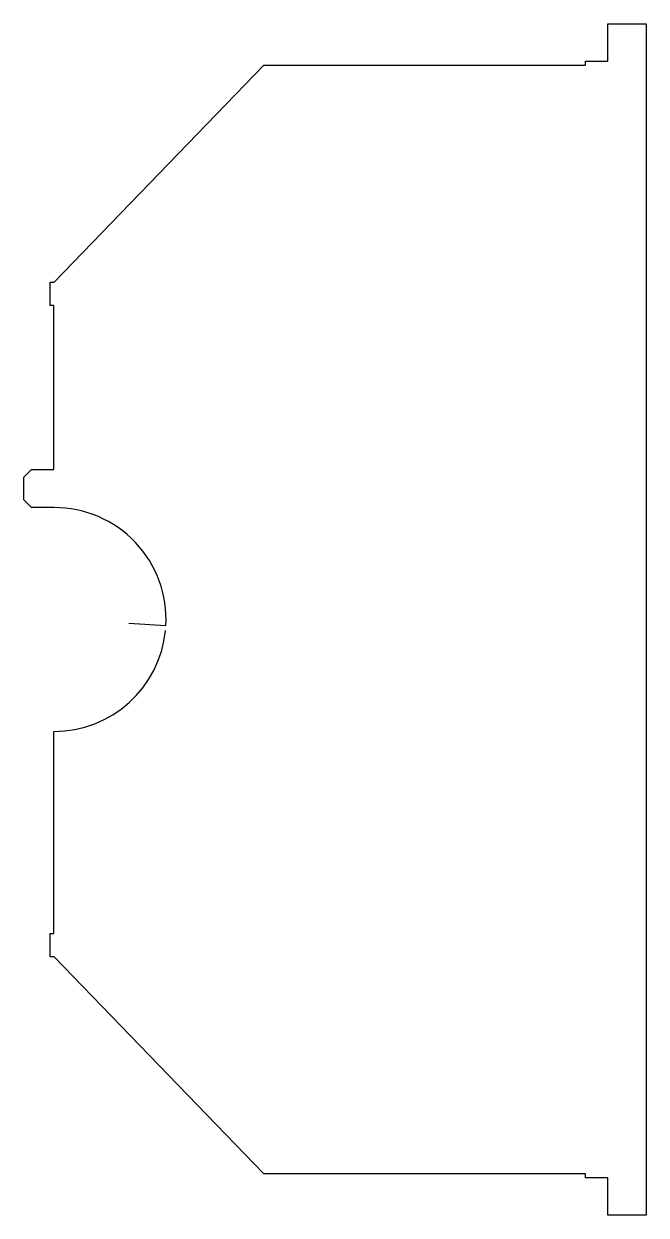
# Model space of a CAD drawing. Extents: x 1372 to 1455, y 38 to 197.
import ezdxf

# ---------------------------------------------------------------- set-up
doc = ezdxf.new("R2010")
doc.units = 0

msp = doc.modelspace()

# ---------------------------------------------------------------- linework, layer by layer
for p, q in [((1450.36, 191.96), (1450.36, 196.96)), ((1450.36, 196.96), (1455.46, 196.96)), ((1455.46, 196.96), (1455.46, 37.86)), ((1376.39, 162.46), (1404.39, 191.46)), ((1404.39, 191.46), (1447.36, 191.46)), ((1447.36, 191.46), (1447.36, 191.96)), ((1447.36, 191.96), (1450.36, 191.96)), ((1375.86, 159.36), (1375.86, 162.46)), ((1375.86, 162.46), (1376.39, 162.46)), ((1376.36, 159.36), (1375.86, 159.36)), ((1376.36, 137.46), (1376.36, 159.36)), ((1372.36, 136.44), (1373.39, 137.46)), ((1373.39, 137.46), (1376.36, 137.46)), ((1372.36, 133.39), (1372.36, 136.44)), ((1373.39, 132.36), (1372.36, 133.39)), ((1376.41, 132.36), (1373.39, 132.36)), ((1386.39, 116.9), (1391.34, 116.61)), ((1376.36, 75.46), (1376.36, 102.47)), ((1375.86, 72.36), (1375.86, 75.46)), ((1375.86, 75.46), (1376.36, 75.46)), ((1376.39, 72.36), (1375.86, 72.36)), ((1404.39, 43.36), (1376.39, 72.36)), ((1447.36, 43.36), (1404.39, 43.36)), ((1447.36, 42.86), (1447.36, 43.36)), ((1450.36, 42.86), (1447.36, 42.86)), ((1450.36, 37.86), (1450.36, 42.86)), ((1455.46, 37.86), (1450.36, 37.86))]:
    msp.add_line(p, q)
for radius, start, end in [(14.95, 356.9328, 90), (14.94, 269.8082, 354.278)]:
    msp.add_arc((1376.41, 117.41), radius, start, end)

doc.saveas('drawing.dxf')
